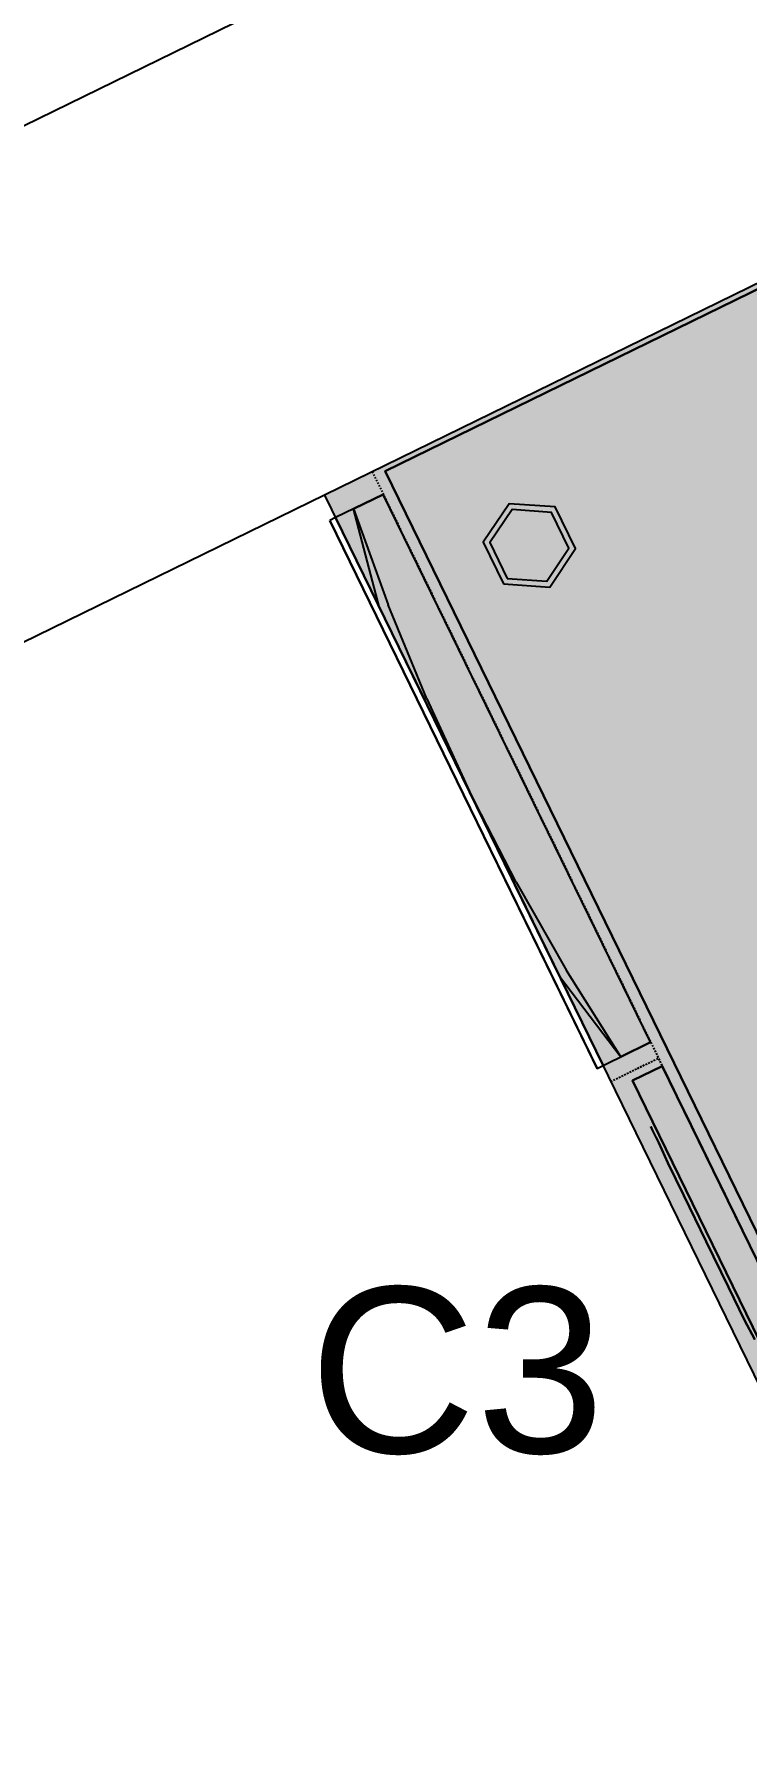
# Model space of a CAD drawing. Header units: millimetres. Extents: x 9159 to 17971, y 10368 to 13314.
# Drawn here: x 14457.9 to 14511.7, y 11697.2 to 11825.6 of the extents above; entities that cross this region are included whole.
import ezdxf
from ezdxf.enums import TextEntityAlignment as Align

# ---------------------------------------------------------------- set-up
doc = ezdxf.new("R2010")
doc.units = ezdxf.units.MM
doc.header["$LTSCALE"] = 5
doc.linetypes.add('NASCOSTA', pattern=[0.375, 0.25, -0.125])
for name, color, linetype in [('200-EquipBlack-3d', 250, 'Continuous'), ('200-EquipBorder-2d', 9, 'Continuous'), ('200-EquipID-2d', 7, 'Continuous'), ('200-EquipInternal-2d', 252, 'Continuous'), ('200-EquipSteel-3d', 9, 'Continuous')]:
    doc.layers.add(name, color=color, linetype=linetype)
doc.layers.add('200-InsPoint-3D', color=3, linetype='Continuous', plot=False)
doc.styles.add('Arial', font='arial.ttf')
doc.styles.add('ROMANS', font='micross.ttf')

# ---------------------------------------------------------------- blocks, each defined once
blk = doc.blocks.new('RCDR2M20H')
at = {"layer": '200-EquipBlack-3d'}
for points, invisible_edges in [([(536.3, -687.8, 805.5), (540.3, -688, 798.9), (550, -687.7, 790.8), (550, -687.7, 805.5)], 12), ([(536.3, -687.8, 805.5), (550, -687.7, 805.5), (550, -687.7, 820.2), (539.7, -687.9, 812.6)], 3), ([(550, -687.7, 790.8), (566.5, -688.4, 783.1), (566.5, -688.4, 825.6), (550, -687.7, 820.2)], 10), ([(566.5, -688.4, 783.1), (594, -688.3, 777.7), (594, -688.3, 830.7), (566.5, -688.4, 825.6)], 10), ([(594, -688.3, 777.7), (632.5, -688.4, 775.7), (632.5, -688.4, 832.7), (594, -688.3, 830.7)], 10), ([(632.5, -688.4, 775.7), (671, -688.3, 777.7), (671, -688.3, 830.7), (632.5, -688.4, 832.7)], 10), ([(671, -688.3, 777.7), (698.5, -688.4, 783.1), (698.5, -688.4, 825.6), (671, -688.3, 830.7)], 10), ([(698.5, -688.4, 783.1), (715, -687.7, 790.8), (715, -687.7, 820.2), (698.5, -688.4, 825.6)], 10)]:
    blk.add_3dface(points, dxfattribs=dict(at, invisible_edges=invisible_edges))
at = {"layer": '200-EquipBorder-2d'}
blk.add_lwpolyline([(0, -700), (1274, -700), (1274, 0), (0, 0)], close=True, dxfattribs=at)
at = {"layer": '200-EquipInternal-2d', "linetype": 'NASCOSTA'}
for p, q in [((0, -660), (1274, -660)), ((492.4, -700), (492.4, -660))]:
    blk.add_line(p, q, dxfattribs=at)
at = {"layer": '200-EquipSteel-3d', "elevation": 60}
blk.add_lwpolyline([(119.5, -608.1), (137, -577.7), (119.5, -547.4), (84.5, -547.4), (67, -577.7), (84.5, -608.1)], close=True, dxfattribs=at)
at = {"layer": '200-EquipSteel-3d'}
blk.add_lwpolyline([(117, -603.7), (132, -577.7), (117, -551.8), (87, -551.8), (72, -577.7), (87, -603.7)], close=True, dxfattribs=at)
blk.add_solid([(0, -700, 860), (0, 0, 860), (1274, -700, 860), (1274, 0, 860)], dxfattribs=at)
at = {"layer": '200-EquipSteel-3d', "extrusion": (-1.29408e-31, -1, 1.83691e-16)}
for points in [[(511.2, 249.6, 687.2), (511.2, 242.1, 687.2), (548.7, 249.6, 687.2), (548.7, 242.1, 687.2)], [(511.2, 189.2, 687.2), (511.2, 181.7, 687.2), (548.7, 189.2, 687.2), (548.7, 181.7, 687.2)], [(511.2, 219.6, 687.2), (511.2, 212.1, 687.2), (548.7, 219.6, 687.2), (548.7, 212.1, 687.2)], [(511.2, 279.6, 687.2), (511.2, 272.1, 687.2), (548.7, 279.6, 687.2), (548.7, 272.1, 687.2)], [(511.2, 760.2, 687.2), (511.2, 752.7, 687.2), (548.7, 760.2, 687.2), (548.7, 752.7, 687.2)], [(511.2, 579.8, 687.2), (511.2, 572.3, 687.2), (548.7, 579.8, 687.2), (548.7, 572.3, 687.2)], [(511.2, 610.2, 687.2), (511.2, 602.7, 687.2), (548.7, 610.2, 687.2), (548.7, 602.7, 687.2)], [(511.2, 640.2, 687.2), (511.2, 632.7, 687.2), (548.7, 640.2, 687.2), (548.7, 632.7, 687.2)], [(511.2, 670.2, 687.2), (511.2, 662.7, 687.2), (548.7, 670.2, 687.2), (548.7, 662.7, 687.2)], [(511.2, 700.2, 687.2), (511.2, 692.7, 687.2), (548.7, 700.2, 687.2), (548.7, 692.7, 687.2)], [(511.2, 730.2, 687.2), (511.2, 722.7, 687.2), (548.7, 730.2, 687.2), (548.7, 722.7, 687.2)], [(541, 204.6, 687.2), (541, 197.1, 687.2), (578.5, 204.6, 687.2), (578.5, 197.1, 687.2)], [(541, 234.6, 687.2), (541, 227.1, 687.2), (578.5, 234.6, 687.2), (578.5, 227.1, 687.2)], [(541, 264.6, 687.2), (541, 257.1, 687.2), (578.5, 264.6, 687.2), (578.5, 257.1, 687.2)], [(541, 595.2, 687.2), (541, 587.7, 687.2), (578.5, 595.2, 687.2), (578.5, 587.7, 687.2)], [(541, 685.2, 687.2), (541, 677.7, 687.2), (578.5, 685.2, 687.2), (578.5, 677.7, 687.2)], [(541, 625.2, 687.2), (541, 617.7, 687.2), (578.5, 625.2, 687.2), (578.5, 617.7, 687.2)], [(541, 655.2, 687.2), (541, 647.7, 687.2), (578.5, 655.2, 687.2), (578.5, 647.7, 687.2)], [(541, 715.2, 687.2), (541, 707.7, 687.2), (578.5, 715.2, 687.2), (578.5, 707.7, 687.2)], [(541, 745.2, 687.2), (541, 737.7, 687.2), (578.5, 745.2, 687.2), (578.5, 737.7, 687.2)], [(563.7, 249.6, 687.2), (563.7, 242.1, 687.2), (601.2, 249.6, 687.2), (601.2, 242.1, 687.2)], [(563.7, 189.2, 687.2), (563.7, 181.7, 687.2), (601.2, 189.2, 687.2), (601.2, 181.7, 687.2)], [(563.7, 219.6, 687.2), (563.7, 212.1, 687.2), (601.2, 219.6, 687.2), (601.2, 212.1, 687.2)], [(563.7, 279.6, 687.2), (563.7, 272.1, 687.2), (601.2, 279.6, 687.2), (601.2, 272.1, 687.2)], [(563.7, 760.2, 687.2), (563.7, 752.7, 687.2), (601.2, 760.2, 687.2), (601.2, 752.7, 687.2)], [(563.7, 579.8, 687.2), (563.7, 572.3, 687.2), (601.2, 579.8, 687.2), (601.2, 572.3, 687.2)], [(563.7, 610.2, 687.2), (563.7, 602.7, 687.2), (601.2, 610.2, 687.2), (601.2, 602.7, 687.2)], [(563.7, 640.2, 687.2), (563.7, 632.7, 687.2), (601.2, 640.2, 687.2), (601.2, 632.7, 687.2)], [(563.7, 670.2, 687.2), (563.7, 662.7, 687.2), (601.2, 670.2, 687.2), (601.2, 662.7, 687.2)], [(563.7, 700.2, 687.2), (563.7, 692.7, 687.2), (601.2, 700.2, 687.2), (601.2, 692.7, 687.2)], [(563.7, 730.2, 687.2), (563.7, 722.7, 687.2), (601.2, 730.2, 687.2), (601.2, 722.7, 687.2)], [(593.5, 204.6, 687.2), (593.5, 197.1, 687.2), (631, 204.6, 687.2), (631, 197.1, 687.2)], [(593.5, 234.6, 687.2), (593.5, 227.1, 687.2), (631, 234.6, 687.2), (631, 227.1, 687.2)], [(593.5, 264.6, 687.2), (593.5, 257.1, 687.2), (631, 264.6, 687.2), (631, 257.1, 687.2)], [(593.5, 595.2, 687.2), (593.5, 587.7, 687.2), (631, 595.2, 687.2), (631, 587.7, 687.2)], [(593.5, 685.2, 687.2), (593.5, 677.7, 687.2), (631, 685.2, 687.2), (631, 677.7, 687.2)], [(593.5, 625.2, 687.2), (593.5, 617.7, 687.2), (631, 625.2, 687.2), (631, 617.7, 687.2)], [(593.5, 655.2, 687.2), (593.5, 647.7, 687.2), (631, 655.2, 687.2), (631, 647.7, 687.2)], [(593.5, 715.2, 687.2), (593.5, 707.7, 687.2), (631, 715.2, 687.2), (631, 707.7, 687.2)], [(593.5, 745.2, 687.2), (593.5, 737.7, 687.2), (631, 745.2, 687.2), (631, 737.7, 687.2)], [(616.2, 249.6, 687.2), (616.2, 242.1, 687.2), (653.7, 249.6, 687.2), (653.7, 242.1, 687.2)], [(616.2, 189.2, 687.2), (616.2, 181.7, 687.2), (653.7, 189.2, 687.2), (653.7, 181.7, 687.2)], [(616.2, 219.6, 687.2), (616.2, 212.1, 687.2), (653.7, 219.6, 687.2), (653.7, 212.1, 687.2)], [(616.2, 279.6, 687.2), (616.2, 272.1, 687.2), (653.7, 279.6, 687.2), (653.7, 272.1, 687.2)], [(616.2, 760.2, 687.2), (616.2, 752.7, 687.2), (653.7, 760.2, 687.2), (653.7, 752.7, 687.2)], [(616.2, 579.8, 687.2), (616.2, 572.3, 687.2), (653.7, 579.8, 687.2), (653.7, 572.3, 687.2)], [(616.2, 610.2, 687.2), (616.2, 602.7, 687.2), (653.7, 610.2, 687.2), (653.7, 602.7, 687.2)], [(616.2, 640.2, 687.2), (616.2, 632.7, 687.2), (653.7, 640.2, 687.2), (653.7, 632.7, 687.2)], [(616.2, 670.2, 687.2), (616.2, 662.7, 687.2), (653.7, 670.2, 687.2), (653.7, 662.7, 687.2)], [(616.2, 700.2, 687.2), (616.2, 692.7, 687.2), (653.7, 700.2, 687.2), (653.7, 692.7, 687.2)], [(616.2, 730.2, 687.2), (616.2, 722.7, 687.2), (653.7, 730.2, 687.2), (653.7, 722.7, 687.2)], [(646, 204.6, 687.2), (646, 197.1, 687.2), (683.5, 204.6, 687.2), (683.5, 197.1, 687.2)], [(646, 234.6, 687.2), (646, 227.1, 687.2), (683.5, 234.6, 687.2), (683.5, 227.1, 687.2)], [(646, 264.6, 687.2), (646, 257.1, 687.2), (683.5, 264.6, 687.2), (683.5, 257.1, 687.2)], [(646, 625.2, 687.2), (646, 617.7, 687.2), (683.5, 625.2, 687.2), (683.5, 617.7, 687.2)], [(646, 595.2, 687.2), (646, 587.7, 687.2), (683.5, 595.2, 687.2), (683.5, 587.7, 687.2)], [(646, 655.2, 687.2), (646, 647.7, 687.2), (683.5, 655.2, 687.2), (683.5, 647.7, 687.2)], [(646, 745.2, 687.2), (646, 737.7, 687.2), (683.5, 745.2, 687.2), (683.5, 737.7, 687.2)], [(646, 715.2, 687.2), (646, 707.7, 687.2), (683.5, 715.2, 687.2), (683.5, 707.7, 687.2)], [(646, 685.2, 687.2), (646, 677.7, 687.2), (683.5, 685.2, 687.2), (683.5, 677.7, 687.2)], [(668.7, 249.6, 687.2), (668.7, 242.1, 687.2), (706.2, 249.6, 687.2), (706.2, 242.1, 687.2)], [(668.7, 189.2, 687.2), (668.7, 181.7, 687.2), (706.2, 189.2, 687.2), (706.2, 181.7, 687.2)], [(668.7, 219.6, 687.2), (668.7, 212.1, 687.2), (706.2, 219.6, 687.2), (706.2, 212.1, 687.2)], [(668.7, 279.6, 687.2), (668.7, 272.1, 687.2), (706.2, 279.6, 687.2), (706.2, 272.1, 687.2)], [(668.7, 760.2, 687.2), (668.7, 752.7, 687.2), (706.2, 760.2, 687.2), (706.2, 752.7, 687.2)], [(668.7, 579.8, 687.2), (668.7, 572.3, 687.2), (706.2, 579.8, 687.2), (706.2, 572.3, 687.2)], [(668.7, 610.2, 687.2), (668.7, 602.7, 687.2), (706.2, 610.2, 687.2), (706.2, 602.7, 687.2)], [(668.7, 640.2, 687.2), (668.7, 632.7, 687.2), (706.2, 640.2, 687.2), (706.2, 632.7, 687.2)], [(668.7, 670.2, 687.2), (668.7, 662.7, 687.2), (706.2, 670.2, 687.2), (706.2, 662.7, 687.2)], [(668.7, 700.2, 687.2), (668.7, 692.7, 687.2), (706.2, 700.2, 687.2), (706.2, 692.7, 687.2)], [(668.7, 730.2, 687.2), (668.7, 722.7, 687.2), (706.2, 730.2, 687.2), (706.2, 722.7, 687.2)], [(698.5, 204.6, 687.2), (698.5, 197.1, 687.2), (736, 204.6, 687.2), (736, 197.1, 687.2)], [(698.5, 234.6, 687.2), (698.5, 227.1, 687.2), (736, 234.6, 687.2), (736, 227.1, 687.2)], [(698.5, 264.6, 687.2), (698.5, 257.1, 687.2), (736, 264.6, 687.2), (736, 257.1, 687.2)], [(698.5, 595.2, 687.2), (698.5, 587.7, 687.2), (736, 595.2, 687.2), (736, 587.7, 687.2)], [(698.5, 685.2, 687.2), (698.5, 677.7, 687.2), (736, 685.2, 687.2), (736, 677.7, 687.2)], [(698.5, 625.2, 687.2), (698.5, 617.7, 687.2), (736, 625.2, 687.2), (736, 617.7, 687.2)], [(698.5, 655.2, 687.2), (698.5, 647.7, 687.2), (736, 655.2, 687.2), (736, 647.7, 687.2)], [(698.5, 715.2, 687.2), (698.5, 707.7, 687.2), (736, 715.2, 687.2), (736, 707.7, 687.2)], [(698.5, 745.2, 687.2), (698.5, 737.7, 687.2), (736, 745.2, 687.2), (736, 737.7, 687.2)]]:
    blk.add_solid(points, dxfattribs=at)
at = {"layer": '200-EquipSteel-3d'}
for points in [[(19, -660, 165), (19, -685, 165), (19, -685, 845), (19, -660, 845)], [(19, -660, 845), (19, -700, 845), (479, -700, 845), (479, -660, 845)], [(479, -685, 165), (479, -685, 845), (479, -660, 845), (479, -660, 165)]]:
    blk.add_3dface(points, dxfattribs=at)
for points, invisible_edges in [([(95.4, -693.3, 165), (94.6, -700, 845), (19, -685, 845), (19, -685, 165)], 1), ([(171.8, -700, 845), (172.1, -698.3, 165), (95.4, -693.3, 165), (94.6, -700, 845)], 5), ([(402.6, -693.3, 165), (404.1, -700, 845), (327.4, -700, 845), (325.9, -698.3, 165)], 5), ([(479, -685, 845), (479, -685, 165), (402.6, -693.3, 165), (404.1, -700, 845)], 4), ([(19, -705, 840), (35.2, -705, 811.5), (249, -705, 792.1), (249, -705, 840)], 4), ([(249, -700, 165), (249, -700, 845), (171.8, -700, 845), (172.1, -698.3, 165)], 5), ([(327.4, -700, 845), (325.9, -698.3, 165), (249, -700, 165), (249, -700, 845)], 5), ([(479, -705, 840), (463.4, -705, 811.5), (249, -705, 792.1), (249, -705, 840)], 4)]:
    blk.add_3dface(points, dxfattribs=dict(at, invisible_edges=invisible_edges))
at = {"layer": '200-EquipSteel-3d', "linetype": 'Continuous'}
blk.add_3dface([(19, -705, 840), (479, -705, 840), (479, -700, 845), (19, -700, 845)], dxfattribs=at)
at = {"layer": '200-InsPoint-3D', "linetype": 'Continuous'}
blk.add_point((0, -700), dxfattribs=at)
blk.add_attdef('DISTANG', (0, 0), '', height=1, dxfattribs=at)
at = {"layer": '200-EquipSteel-3d', "linetype": 'Continuous'}
mesh = blk.add_polymesh((6, 3), dxfattribs=at)
for k, corner in enumerate([(1270, -651, 860), (1270, -651, 150), (1270, -651, 150), (4, -651, 860), (4, -651, 150), (4, -651, 150), (4, -1, 860), (4, -1, 150), (4, -651, 150), (1270, -1, 860), (1270, -1, 150), (1270, -651, 150), (1270, -1, 860), (1270, -1, 860), (1270, -651, 860), (4, -1, 860), (4, -1, 860), (4, -651, 860)]):
    mesh.set_mesh_vertex(divmod(k, 3), corner)
mesh = blk.add_polymesh((6, 3), dxfattribs=at)
for k, corner in enumerate([(775, -685, 845), (775, -685, 165), (775, -685, 165), (499, -685, 845), (499, -685, 165), (499, -685, 165), (499, -660, 845), (499, -660, 165), (499, -685, 165), (775, -660, 845), (775, -660, 165), (775, -685, 165), (775, -660, 845), (775, -660, 845), (775, -685, 845), (499, -660, 845), (499, -660, 845), (499, -685, 845)]):
    mesh.set_mesh_vertex(divmod(k, 3), corner)
blk = doc.blocks.new('attrib')
at = {"layer": '200-EquipID-2d', "style": 'Arial'}
blk.add_attdef('POS', text='', height=2.5, dxfattribs=at).set_placement((0, 0, -1), align=Align.MIDDLE)
at = {"layer": '200-EquipID-2d', "style": 'ROMANS', "flags": 1}
for tag, p in [('ZONA', (0, -4.905, -2)), ('EQUIPMENTDATA', (0, -7.89, -2)), ('LONGDESCR', (0, -11.302, -2)), ('EQUIPMENTCONN', (0, -14.714, -2)), ('ACCESSORYDATA', (0, -18.552, -2)), ('ACCESSORYCONN', (0, -21.857, -2))]:
    blk.add_attdef(tag, text='', height=2.5, dxfattribs=at).set_placement(p, align=Align.CENTER)

msp = doc.modelspace()

# ---------------------------------------------------------------- linework, layer by layer
at = {"layer": '200-EquipBorder-2d'}
for points in [[(14386.24, 11823.01), (14512.03, 11884.45), (14542.75, 11821.56), (14416.96, 11760.11)], [(14386.24, 11823.01), (14512.03, 11884.45), (14527.39, 11853.01), (14401.6, 11791.56)]]:
    msp.add_lwpolyline(points, close=True, dxfattribs=at)

# ---------------------------------------------------------------- block references
at = {"xscale": 0.09999999999885646, "yscale": 0.1000000000008185, "zscale": 0.1, "rotation": 296.0336756892347}
msp.add_blockref('RCDR2M20H', (14542.75, 11821.56), dxfattribs=at)
at = {"layer": '200-EquipID-2d'}
ref = msp.add_blockref('attrib', (14489.84, 11724.82), dxfattribs=dict(at, xscale=5, yscale=5.000000000000141, zscale=5))
ref.add_attrib('POS', 'C3', dxfattribs={"color": 7, "height": 12.5, "style": 'Arial'}).set_placement((14489.84, 11724.82, -5), align=Align.MIDDLE)

# ---------------------------------------------------------------- texts
at = {"layer": '200-EquipID-2d', "color": 51, "insert": (14237.1, 11793.31), "char_height": 12.5, "width": 387.5, "attachment_point": 1, "rotation": 25.7389, "style": 'ROMANS'}
msp.add_mtext('ZEMİN KAT ALACARTE MUTFAK', dxfattribs=at)

doc.saveas('drawing.dxf')
